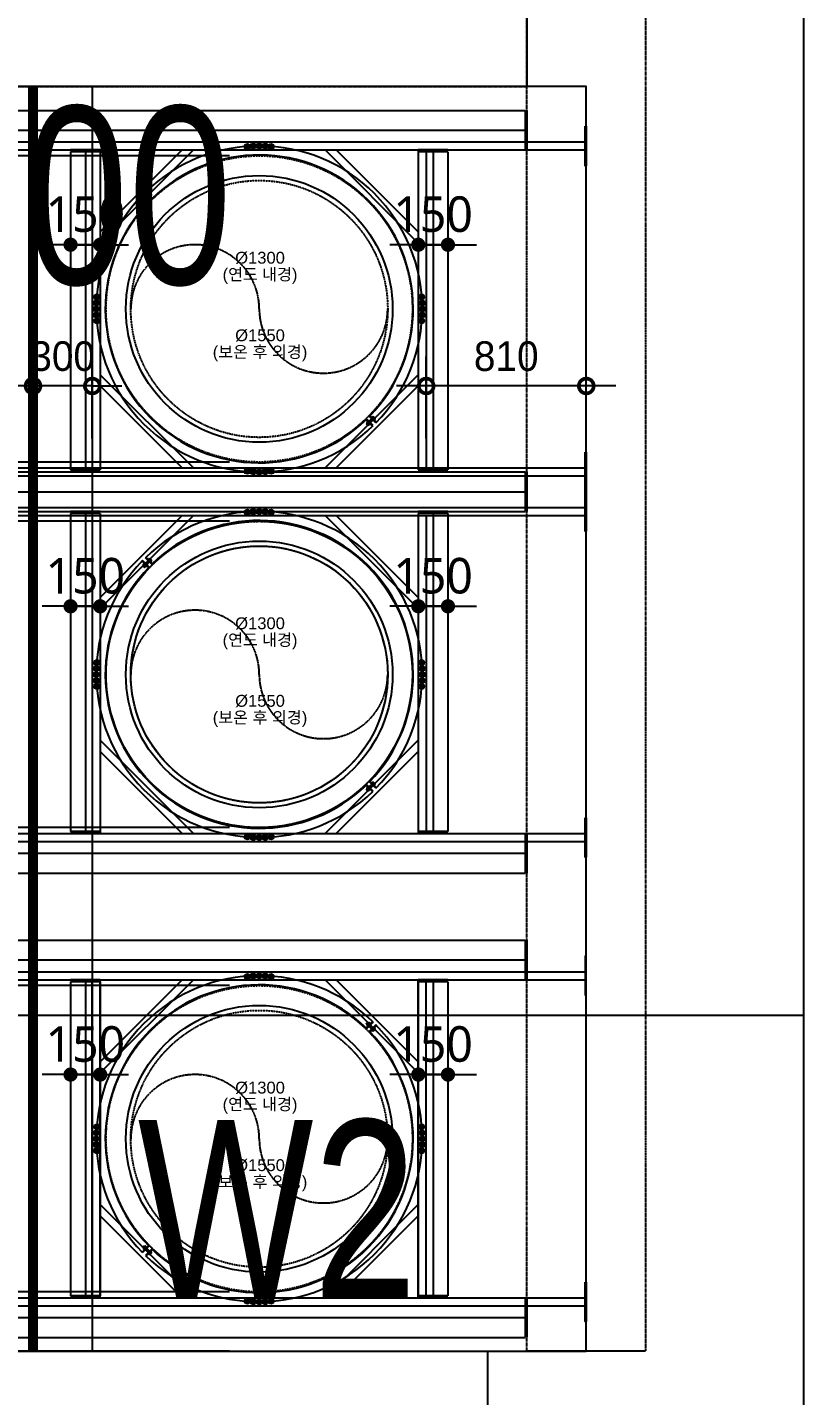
# Model space of a CAD drawing. Header units: millimetres. Extents: x -43750 to 179136, y 88330 to 153500.
# Drawn here: x 174225 to 178154, y 128380 to 135305 of the extents above; entities that cross this region are included whole.
import ezdxf
from ezdxf.enums import TextEntityAlignment as Align

# ---------------------------------------------------------------- set-up
doc = ezdxf.new("R2010")
doc.units = ezdxf.units.MM
for name, pattern in [('H1', [1.5, 1, -0.5]), ('HID', [2.3, 1.5, -0.8]), ('PASUN2', [3, 2, -1]), ('xs-1f_plan$0$HID', [4, 3, -1])]:
    doc.linetypes.add(name, pattern=pattern)
doc.layers.get('Defpoints').update_dxf_attribs({"color": 159})
for name, color, linetype in [('A-ETC-전기', 253, 'H1'), ('WALL-TEXT', 6, 'Continuous'), ('xs-1f_plan$0$8', 8, 'Continuous'), ('xs-1f_plan$0$xref', 7, 'Continuous'), ('보(beam)', 4, 'HID'), ('보(girder)', 7, 'HID')]:
    doc.layers.add(name, color=color, linetype=linetype)
doc.layers.add('A-ETC-전기 NOPLOT', color=163, linetype='Continuous', plot=False)
doc.layers.add('NOPLOT', color=191, linetype='Continuous', plot=False)
doc.styles.add('Arial_10_2', font='arial.ttf', dxfattribs={"height": 120})
doc.styles.add('Gtx', font='')
doc.styles.add('xs-1f_plan$0$Gdim', font='malgun.ttf')
doc.styles.get('Gtx').set_extended_font_data('Dotum')
doc.dimstyles.new('Gdim300', dxfattribs={"dimscale": 300, "dimtxt": 3, "dimasz": 6, "dimexe": 1.5, "dimexo": 2, "dimgap": 1, "dimtad": 1, "dimdec": 0, "dimzin": 0, "dimdsep": 46, "dimlunit": 6, "dimtxsty": 'Gtx', "dimblk": 'DOTSMALL', "dimblk1": 'DOTSMALL', "dimblk2": 'DOTSMALL', "dimcen": 1.5, "dimdle": 1.5, "dimclrd": 1, "dimclre": 1, "dimclrt": 256, "dimazin": 0, "dimtfac": 1, "dimtdec": 0, "dimtix": 1, "dimtmove": 2, "dimatfit": 3, "dimldrblk": 'DOTSMALL', "dimfxl": 1, "dimtolj": 1, "dimtzin": 0, "dimlwd": -1, "dimlwe": -1, "dimarcsym": 0})
doc.dimstyles.new('xs-1f_plan$0$Gdim200', dxfattribs={"dimscale": 200, "dimtxt": 3, "dimasz": 1.2, "dimexe": 2, "dimexo": 3, "dimgap": 1, "dimtad": 1, "dimdsep": 46, "dimlunit": 6, "dimtxsty": 'xs-1f_plan$0$Gdim', "dimblk1": 'xs-1f_plan$0$_CIDOT', "dimblk2": 'xs-1f_plan$0$_CIDOT', "dimsah": 1, "dimcen": 2.5, "dimdle": 2, "dimclrd": 1, "dimclre": 1, "dimclrt": 3, "dimazin": 2, "dimtfac": 1, "dimtix": 1, "dimtmove": 2, "dimatfit": 3, "dimldrblk": 'xs-1f_plan$0$_CIDOT', "dimfxl": 2, "dimtolj": 1, "dimtzin": 0, "dimarcsym": 0})

# ---------------------------------------------------------------- blocks, each defined once
blk = doc.blocks.new('*U159')
at = {"layer": 'Defpoints'}
blk.add_line((13194.549, 700), (13194.549, 100), dxfattribs=at)
at = {"layer": '보(girder)'}
for p, q in [((-1905.451, 700), (13194.549, 700)), ((13194.549, 100), (-1905.451, 100))]:
    blk.add_line(p, q, dxfattribs=at)
blk = doc.blocks.new('*U173')
at = {"layer": 'Defpoints'}
blk.add_line((6894.549, 900), (6894.549, -100), dxfattribs=at)
at = {"layer": '보(girder)'}
blk.add_line((-1905.451, 900), (6894.549, 900), dxfattribs=at)
blk = doc.blocks.new('*U219')
at = {"layer": 'Defpoints'}
blk.add_line((4632.121, 550), (4632.121, 50), dxfattribs=at)
at = {"layer": '보(beam)'}
blk.add_line((-1067.879, 50), (4632.121, 50), dxfattribs=at)
blk = doc.blocks.new('_DotSmall')
at = {"color": 0, "linetype": 'ByBlock', "const_width": 0.5}
blk.add_lwpolyline([(-0.0625, 0, 1), (0.0625, 0, 1)], format="xyb", close=True, dxfattribs=at)
blk = doc.blocks.new('*D26')
at = {"layer": 'A-ETC-전기 NOPLOT', "color": 1, "transparency": 16777216}
for p, q in [((621.3, -6100), (621.3, -5950)), ((2545, -6100), (471.3, -6100)), ((621.3, -6400), (621.3, -6100)), ((2545, -6400), (471.3, -6400)), ((621.3, -6400), (621.3, -6550))]:
    blk.add_line(p, q, dxfattribs=at)
at = {"layer": 'Defpoints', "color": 0, "transparency": 16777216}
for p in [(621.3, -6100), (2695, -6100), (2695, -6400)]:
    blk.add_point(p, dxfattribs=at)
at = {"layer": 'A-ETC-전기 NOPLOT', "color": 1, "transparency": 16777216, "xscale": 150, "yscale": 150, "zscale": 150}
for p, rotation in [((621.3, -6100), 270), ((621.3, -6400), 90)]:
    blk.add_blockref('_DotSmall', p, dxfattribs=dict(at, rotation=rotation))
at = {"layer": 'A-ETC-전기 NOPLOT', "transparency": 16777216, "insert": (471.2, -6250), "char_height": 150, "attachment_point": 5, "rotation": 90, "style": 'Gtx'}
blk.add_mtext('\\A1;300', dxfattribs=at)
blk = doc.blocks.new('*D24')
at = {"layer": 'A-ETC-전기 NOPLOT', "color": 1, "transparency": 16777216}
for p, q in [((621.3, -1900, 0), (621.3, -1750, 0)), ((2545, -1900, 0), (471.3, -1900, 0)), ((621.3, -1900, 0), (621.3, -2200, 0)), ((2545, -2200, 0), (471.3, -2200, 0)), ((621.3, -2200, 0), (621.3, -2350, 0))]:
    blk.add_line(p, q, dxfattribs=at)
at = {"layer": 'Defpoints', "color": 0, "transparency": 16777216}
for p in [(2695, -1900), (621.3, -2200, 0), (2695, -2200)]:
    blk.add_point(p, dxfattribs=at)
at = {"layer": 'A-ETC-전기 NOPLOT', "color": 1, "transparency": 16777216, "xscale": 150, "yscale": 150, "zscale": 150}
for p, rotation in [((621.3, -1900, 0), 270), ((621.3, -2200, 0), 90)]:
    blk.add_blockref('_DotSmall', p, dxfattribs=dict(at, rotation=rotation))
at = {"layer": 'A-ETC-전기 NOPLOT', "transparency": 16777216, "insert": (471.2, -2050, 0), "char_height": 150, "attachment_point": 5, "rotation": 90, "style": 'Gtx'}
blk.add_mtext('\\A1;300', dxfattribs=at)
blk = doc.blocks.new('*D25')
at = {"layer": 'A-ETC-전기 NOPLOT', "color": 1, "transparency": 16777216}
for p, q in [((621.3, -3600), (621.3, -4700)), ((2545, -3750), (471.3, -3750)), ((2545, -4550), (471.3, -4550))]:
    blk.add_line(p, q, dxfattribs=at)
at = {"layer": 'Defpoints', "color": 0, "transparency": 16777216}
for p in [(2695, -3750), (621.3, -4550), (2695, -4550)]:
    blk.add_point(p, dxfattribs=at)
at = {"layer": 'A-ETC-전기 NOPLOT', "color": 1, "transparency": 16777216, "xscale": 150, "yscale": 150, "zscale": 150}
for p, rotation in [((621.3, -3750), 90), ((621.3, -4550), 270)]:
    blk.add_blockref('_DotSmall', p, dxfattribs=dict(at, rotation=rotation))
at = {"layer": 'A-ETC-전기 NOPLOT', "transparency": 16777216, "insert": (471.2, -4150), "char_height": 150, "attachment_point": 5, "rotation": 90, "style": 'Gtx'}
blk.add_mtext('\\A1;800', dxfattribs=at)
blk = doc.blocks.new('*D29')
at = {"layer": 'A-ETC-전기 NOPLOT', "color": 1, "transparency": 16777216}
for p, q in [((621.3, 0, 0), (621.3, 150, 0)), ((2545, 0, 0), (471.3, 0, 0)), ((621.3, -350, 0), (621.3, 0, 0)), ((2545, -350, 0), (471.3, -350, 0)), ((621.3, -350, 0), (621.3, -500, 0))]:
    blk.add_line(p, q, dxfattribs=at)
at = {"layer": 'Defpoints', "color": 0, "transparency": 16777216}
for p in [(621.3, 0, 0), (2695, 0), (2695, -350)]:
    blk.add_point(p, dxfattribs=at)
at = {"layer": 'A-ETC-전기 NOPLOT', "color": 1, "transparency": 16777216, "xscale": 150, "yscale": 150, "zscale": 150}
for p, rotation in [((621.3, 0, 0), 270), ((621.3, -350, 0), 90)]:
    blk.add_blockref('_DotSmall', p, dxfattribs=dict(at, rotation=rotation))
at = {"layer": 'A-ETC-전기 NOPLOT', "transparency": 16777216, "insert": (471.2, -175, 0), "char_height": 150, "attachment_point": 5, "rotation": 90, "style": 'Gtx'}
blk.add_mtext('\\A1;350', dxfattribs=at)
blk = doc.blocks.new('*D28')
at = {"layer": 'A-ETC-전기 NOPLOT', "color": 1, "transparency": 16777216}
for p, q in [((1550, -1780), (1550, -1365)), ((1850, -1780), (1850, -1365)), ((1550, -1515), (1400, -1515)), ((1850, -1515), (1550, -1515)), ((1850, -1515), (2000, -1515))]:
    blk.add_line(p, q, dxfattribs=at)
at = {"layer": 'Defpoints', "color": 0, "transparency": 16777216}
for p in [(1550, -1515), (1550, -1930), (1850, -1930)]:
    blk.add_point(p, dxfattribs=at)
at = {"layer": 'A-ETC-전기 NOPLOT', "color": 1, "transparency": 16777216, "xscale": 150, "yscale": 150, "zscale": 150}
blk.add_blockref('_DotSmall', (1550, -1515), dxfattribs=at)
at = {"layer": 'A-ETC-전기 NOPLOT', "color": 1, "transparency": 16777216, "xscale": 150, "yscale": 150, "zscale": 150, "rotation": 180}
blk.add_blockref('_DotSmall', (1850, -1515), dxfattribs=at)
at = {"layer": 'A-ETC-전기 NOPLOT', "transparency": 16777216, "insert": (1700, -1364.9), "char_height": 150, "attachment_point": 5, "style": 'Gtx'}
blk.add_mtext('\\A1;300', dxfattribs=at)
blk = doc.blocks.new('*D27')
at = {"layer": 'A-ETC-전기 NOPLOT', "color": 1, "transparency": 16777216}
for p, q in [((3540, -1780), (3540, -1365)), ((4350, -1780), (4350, -1365)), ((4500, -1515), (3390, -1515))]:
    blk.add_line(p, q, dxfattribs=at)
at = {"layer": 'Defpoints', "color": 0, "transparency": 16777216}
for p in [(3540, -1515), (3540, -1930), (4350, -1930)]:
    blk.add_point(p, dxfattribs=at)
at = {"layer": 'A-ETC-전기 NOPLOT', "color": 1, "transparency": 16777216, "xscale": 150, "yscale": 150, "zscale": 150, "rotation": 180}
blk.add_blockref('_DotSmall', (3540, -1515), dxfattribs=at)
at = {"layer": 'A-ETC-전기 NOPLOT', "color": 1, "transparency": 16777216, "xscale": 150, "yscale": 150, "zscale": 150}
blk.add_blockref('_DotSmall', (4350, -1515), dxfattribs=at)
at = {"layer": 'A-ETC-전기 NOPLOT', "transparency": 16777216, "insert": (3945, -1364.9), "char_height": 150, "attachment_point": 5, "style": 'Gtx'}
blk.add_mtext('\\A1;810', dxfattribs=at)
blk = doc.blocks.new('*U236')
at = {"layer": 'Defpoints', "ltscale": 4}
blk.add_line((2681.152, 250), (2681.152, 50), dxfattribs=at)
at = {"layer": 'xs-1f_plan$0$8', "color": 4, "ltscale": 4}
for p, q in [((-3008.848, 250), (2671.152, 250)), ((-3008.848, 50), (2671.152, 50))]:
    blk.add_line(p, q, dxfattribs=at)
at = {"layer": 'xs-1f_plan$0$8', "ltscale": 4}
blk.add_line((2671.152, 250), (2671.152, 50), dxfattribs=at)
at = {"layer": 'xs-1f_plan$0$8', "linetype": 'xs-1f_plan$0$HID'}
blk.add_line((-3008.848, 150), (2671.152, 150), dxfattribs=at)
blk = doc.blocks.new('xs-1f_plan$0$_CIDOT')
at = {"color": 0, "linetype": 'ByBlock'}
blk.add_line((2, 0), (-1, 0), dxfattribs=at)
at = {"color": 0, "linetype": 'ByBlock', "const_width": 0.5}
blk.add_lwpolyline([(-0.25, 0, 1), (0.25, 0, 1)], format="xyb", close=True, dxfattribs=at)
blk = doc.blocks.new('*D296')
at = {"layer": 'Defpoints', "color": 155, "lineweight": -2, "transparency": 16777216}
for p, q in [((-2538.8, 297), (-2538.8, 369)), ((-2838.8, 225), (-2418.8, 225)), ((-2538.8, 75), (-2538.8, 225)), ((-2838.8, 75), (-2418.8, 75)), ((-2538.8, 3), (-2538.8, -69))]:
    blk.add_line(p, q, dxfattribs=at)
at = {"layer": 'Defpoints', "color": 0, "transparency": 16777216}
for p in [(-3018.8, 225), (-2538.8, 225), (-3018.8, 75)]:
    blk.add_point(p, dxfattribs=at)
at = {"layer": 'Defpoints', "color": 155, "lineweight": -2, "transparency": 16777216, "xscale": 71.99999999999994, "yscale": 71.99999999999994, "zscale": 71.99999999999994}
for p, rotation in [((-2538.8, 225), 270), ((-2538.8, 75), 90)]:
    blk.add_blockref('xs-1f_plan$0$_CIDOT', p, dxfattribs=dict(at, rotation=rotation))
at = {"layer": 'Defpoints', "color": 155, "transparency": 16777216, "insert": (-2692.3, 150), "char_height": 180, "attachment_point": 5, "rotation": 90, "style": 'xs-1f_plan$0$Gdim'}
blk.add_mtext('\\A1;150', dxfattribs=at)
blk = doc.blocks.new('*D297')
at = {"layer": 'Defpoints', "color": 155, "lineweight": -2, "transparency": 16777216}
for p, q in [((-2513.8, 297), (-2513.8, 369)), ((-2813.8, 225), (-2393.8, 225)), ((-2513.8, 75), (-2513.8, 225)), ((-2813.8, 75), (-2393.8, 75)), ((-2513.8, 3), (-2513.8, -69))]:
    blk.add_line(p, q, dxfattribs=at)
at = {"layer": 'Defpoints', "color": 0, "transparency": 16777216}
for p in [(-2993.8, 225), (-2513.8, 225), (-2993.8, 75)]:
    blk.add_point(p, dxfattribs=at)
at = {"layer": 'Defpoints', "color": 155, "lineweight": -2, "transparency": 16777216, "xscale": 71.99999999999994, "yscale": 71.99999999999994, "zscale": 71.99999999999994}
for p, rotation in [((-2513.8, 225), 270), ((-2513.8, 75), 90)]:
    blk.add_blockref('xs-1f_plan$0$_CIDOT', p, dxfattribs=dict(at, rotation=rotation))
at = {"layer": 'Defpoints', "color": 155, "transparency": 16777216, "insert": (-2667.3, 150), "char_height": 180, "attachment_point": 5, "rotation": 90, "style": 'xs-1f_plan$0$Gdim'}
blk.add_mtext('\\A1;150', dxfattribs=at)
blk = doc.blocks.new('*D298')
at = {"layer": 'Defpoints', "color": 155, "lineweight": -2, "transparency": 16777216}
for p, q in [((-2538.8, 297), (-2538.8, 369)), ((-2838.8, 225), (-2418.8, 225)), ((-2538.8, 75), (-2538.8, 225)), ((-2838.8, 75), (-2418.8, 75)), ((-2538.8, 3), (-2538.8, -69))]:
    blk.add_line(p, q, dxfattribs=at)
at = {"layer": 'Defpoints', "color": 0, "transparency": 16777216}
for p in [(-3018.8, 225), (-2538.8, 225), (-3018.8, 75)]:
    blk.add_point(p, dxfattribs=at)
at = {"layer": 'Defpoints', "color": 155, "lineweight": -2, "transparency": 16777216, "xscale": 71.99999999999994, "yscale": 71.99999999999994, "zscale": 71.99999999999994}
for p, rotation in [((-2538.8, 225), 270), ((-2538.8, 75), 90)]:
    blk.add_blockref('xs-1f_plan$0$_CIDOT', p, dxfattribs=dict(at, rotation=rotation))
at = {"layer": 'Defpoints', "color": 155, "transparency": 16777216, "insert": (-2692.3, 150), "char_height": 180, "attachment_point": 5, "rotation": 90, "style": 'xs-1f_plan$0$Gdim'}
blk.add_mtext('\\A1;150', dxfattribs=at)
blk = doc.blocks.new('발전기연도(R)')
at = {"layer": 'A-ETC-전기 NOPLOT', "lineweight": 5}
h = blk.add_hatch(color=256, dxfattribs=at)
edge = h.paths.add_edge_path()
edge.add_arc((2634.9, -303.4), 15, 270, 630)
h = blk.add_hatch(color=256, dxfattribs=at)
edge = h.paths.add_edge_path()
edge.add_arc((2664.7, -300.9), 15, 270, 630)
h = blk.add_hatch(color=256, dxfattribs=at)
edge = h.paths.add_edge_path()
edge.add_arc((2695, -300), 15, 270, 630)
h = blk.add_hatch(color=256, dxfattribs=at)
edge = h.paths.add_edge_path()
edge.add_arc((2725.3, -300.9), 15, -90, 270, ccw=False)
h = blk.add_hatch(color=256, dxfattribs=at)
edge = h.paths.add_edge_path()
edge.add_arc((2755.1, -303.4), 15, -90, 270, ccw=False)
h = blk.add_hatch(color=256, dxfattribs=at)
edge = h.paths.add_edge_path()
edge.add_arc((1870.9, -1094.7), 15, 0, 360, ccw=False)
h = blk.add_hatch(color=256, dxfattribs=at)
edge = h.paths.add_edge_path()
edge.add_arc((1873.4, -1064.9), 15, 0, 360, ccw=False)
h = blk.add_hatch(color=256, dxfattribs=at)
edge = h.paths.add_edge_path()
edge.add_arc((3516.6, -1064.9), 15, 180, 540)
h = blk.add_hatch(color=256, dxfattribs=at)
edge = h.paths.add_edge_path()
edge.add_arc((3519.1, -1094.7), 15, 180, 540)
h = blk.add_hatch(color=256, dxfattribs=at)
edge = h.paths.add_edge_path()
edge.add_arc((1870, -1125), 15, 0, 360, ccw=False)
h = blk.add_hatch(color=256, dxfattribs=at)
edge = h.paths.add_edge_path()
edge.add_arc((1870.9, -1155.3), 15, 0, 360)
h = blk.add_hatch(color=256, dxfattribs=at)
edge = h.paths.add_edge_path()
edge.add_arc((1873.4, -1185.1), 15, 0, 360)
h = blk.add_hatch(color=256, dxfattribs=at)
edge = h.paths.add_edge_path()
edge.add_arc((3516.6, -1185.1), 15, -180, 180, ccw=False)
h = blk.add_hatch(color=256, dxfattribs=at)
edge = h.paths.add_edge_path()
edge.add_arc((3519.1, -1155.3), 15, -180, 180, ccw=False)
h = blk.add_hatch(color=256, dxfattribs=at)
edge = h.paths.add_edge_path()
edge.add_arc((3520, -1125), 15, 180, 540)
h = blk.add_hatch(color=256, dxfattribs=at)
edge = h.paths.add_edge_path()
edge.add_arc((2634.9, -1946.6), 15, -270, 90, ccw=False)
h = blk.add_hatch(color=256, dxfattribs=at)
edge = h.paths.add_edge_path()
edge.add_arc((2664.7, -1949.1), 15, -270, 90, ccw=False)
h = blk.add_hatch(color=256, dxfattribs=at)
edge = h.paths.add_edge_path()
edge.add_arc((2695, -1950), 15, -270, 90, ccw=False)
h = blk.add_hatch(color=256, dxfattribs=at)
edge = h.paths.add_edge_path()
edge.add_arc((2725.3, -1949.1), 15, 90, 450)
h = blk.add_hatch(color=256, dxfattribs=at)
edge = h.paths.add_edge_path()
edge.add_arc((2755.1, -1946.6), 15, 90, 450)
h = blk.add_hatch(color=256, dxfattribs=at)
edge = h.paths.add_edge_path()
edge.add_arc((2634.9, -2153.4), 15, 270, 630)
h = blk.add_hatch(color=256, dxfattribs=at)
edge = h.paths.add_edge_path()
edge.add_arc((2664.7, -2150.9), 15, 270, 630)
h = blk.add_hatch(color=256, dxfattribs=at)
edge = h.paths.add_edge_path()
edge.add_arc((2695, -2150), 15, 270, 630)
h = blk.add_hatch(color=256, dxfattribs=at)
edge = h.paths.add_edge_path()
edge.add_arc((2725.3, -2150.9), 15, -90, 270, ccw=False)
h = blk.add_hatch(color=256, dxfattribs=at)
edge = h.paths.add_edge_path()
edge.add_arc((2755.1, -2153.4), 15, -90, 270, ccw=False)
h = blk.add_hatch(color=256, dxfattribs=at)
edge = h.paths.add_edge_path()
edge.add_arc((1873.4, -2914.9), 15, 0, 360, ccw=False)
h = blk.add_hatch(color=256, dxfattribs=at)
edge = h.paths.add_edge_path()
edge.add_arc((3516.6, -2914.9), 15, 180, 540)
h = blk.add_hatch(color=256, dxfattribs=at)
edge = h.paths.add_edge_path()
edge.add_arc((1870, -2975), 15, 0, 360, ccw=False)
h = blk.add_hatch(color=256, dxfattribs=at)
edge = h.paths.add_edge_path()
edge.add_arc((1870.9, -2944.7), 15, 0, 360, ccw=False)
h = blk.add_hatch(color=256, dxfattribs=at)
edge = h.paths.add_edge_path()
edge.add_arc((3519.1, -2944.7), 15, 180, 540)
h = blk.add_hatch(color=256, dxfattribs=at)
edge = h.paths.add_edge_path()
edge.add_arc((3520, -2975), 15, 180, 540)
h = blk.add_hatch(color=256, dxfattribs=at)
edge = h.paths.add_edge_path()
edge.add_arc((1870.9, -3005.3), 15, 0, 360)
h = blk.add_hatch(color=256, dxfattribs=at)
edge = h.paths.add_edge_path()
edge.add_arc((1873.4, -3035.1), 15, 0, 360)
h = blk.add_hatch(color=256, dxfattribs=at)
edge = h.paths.add_edge_path()
edge.add_arc((3516.6, -3035.1), 15, -180, 180, ccw=False)
h = blk.add_hatch(color=256, dxfattribs=at)
edge = h.paths.add_edge_path()
edge.add_arc((3519.1, -3005.3), 15, -180, 180, ccw=False)
h = blk.add_hatch(color=256, dxfattribs=at)
edge = h.paths.add_edge_path()
edge.add_arc((2634.9, -3796.6), 15, -270, 90, ccw=False)
h = blk.add_hatch(color=256, dxfattribs=at)
edge = h.paths.add_edge_path()
edge.add_arc((2664.7, -3799.1), 15, -270, 90, ccw=False)
h = blk.add_hatch(color=256, dxfattribs=at)
edge = h.paths.add_edge_path()
edge.add_arc((2695, -3800), 15, -270, 90, ccw=False)
h = blk.add_hatch(color=256, dxfattribs=at)
edge = h.paths.add_edge_path()
edge.add_arc((2725.3, -3799.1), 15, 90, 450)
h = blk.add_hatch(color=256, dxfattribs=at)
edge = h.paths.add_edge_path()
edge.add_arc((2755.1, -3796.6), 15, 90, 450)
h = blk.add_hatch(color=256, dxfattribs=at)
edge = h.paths.add_edge_path()
edge.add_arc((2634.9, -4503.4), 15, 270, 630)
h = blk.add_hatch(color=256, dxfattribs=at)
edge = h.paths.add_edge_path()
edge.add_arc((2664.7, -4500.9), 15, 270, 630)
h = blk.add_hatch(color=256, dxfattribs=at)
edge = h.paths.add_edge_path()
edge.add_arc((2695, -4500), 15, 270, 630)
h = blk.add_hatch(color=256, dxfattribs=at)
edge = h.paths.add_edge_path()
edge.add_arc((2725.3, -4500.9), 15, -90, 270, ccw=False)
h = blk.add_hatch(color=256, dxfattribs=at)
edge = h.paths.add_edge_path()
edge.add_arc((2755.1, -4503.4), 15, -90, 270, ccw=False)
h = blk.add_hatch(color=256, dxfattribs=at)
edge = h.paths.add_edge_path()
edge.add_arc((1873.4, -5264.9), 15, 0, 360, ccw=False)
h = blk.add_hatch(color=256, dxfattribs=at)
edge = h.paths.add_edge_path()
edge.add_arc((3516.6, -5264.9), 15, 180, 540)
h = blk.add_hatch(color=256, dxfattribs=at)
edge = h.paths.add_edge_path()
edge.add_arc((1870, -5325), 15, 0, 360)
h = blk.add_hatch(color=256, dxfattribs=at)
edge = h.paths.add_edge_path()
edge.add_arc((1870.9, -5294.7), 15, 0, 360, ccw=False)
h = blk.add_hatch(color=256, dxfattribs=at)
edge = h.paths.add_edge_path()
edge.add_arc((3519.1, -5294.7), 15, 180, 540)
h = blk.add_hatch(color=256, dxfattribs=at)
edge = h.paths.add_edge_path()
edge.add_arc((3520, -5325), 15, -180, 180, ccw=False)
h = blk.add_hatch(color=256, dxfattribs=at)
edge = h.paths.add_edge_path()
edge.add_arc((1870.9, -5355.3), 15, 0, 360)
h = blk.add_hatch(color=256, dxfattribs=at)
edge = h.paths.add_edge_path()
edge.add_arc((1873.4, -5385.1), 15, 0, 360)
h = blk.add_hatch(color=256, dxfattribs=at)
edge = h.paths.add_edge_path()
edge.add_arc((3516.6, -5385.1), 15, -180, 180, ccw=False)
h = blk.add_hatch(color=256, dxfattribs=at)
edge = h.paths.add_edge_path()
edge.add_arc((3519.1, -5355.3), 15, -180, 180, ccw=False)
h = blk.add_hatch(color=256, dxfattribs=at)
edge = h.paths.add_edge_path()
edge.add_arc((2634.9, -6146.6), 15, -270, 90, ccw=False)
h = blk.add_hatch(color=256, dxfattribs=at)
edge = h.paths.add_edge_path()
edge.add_arc((2664.7, -6149.1), 15, -270, 90, ccw=False)
h = blk.add_hatch(color=256, dxfattribs=at)
edge = h.paths.add_edge_path()
edge.add_arc((2695, -6150), 15, -270, 90, ccw=False)
h = blk.add_hatch(color=256, dxfattribs=at)
edge = h.paths.add_edge_path()
edge.add_arc((2725.3, -6149.1), 15, 90, 450)
h = blk.add_hatch(color=256, dxfattribs=at)
edge = h.paths.add_edge_path()
edge.add_arc((2755.1, -6146.6), 15, 90, 450)
at = {"layer": 'A-ETC-전기'}
for centre, radius in [((2695, -1125), 775), ((2695, -1125), 650), ((2695, -2975), 775), ((2695, -2975), 650), ((2695, -5325), 775), ((2695, -5325), 650)]:
    blk.add_circle(centre, radius, dxfattribs=at)
at = {"layer": 'A-ETC-전기 NOPLOT'}
for p, q in [((1850, 0), (1850, -6400)), ((-1650, -280), (4350, -280)), ((-1650, -320), (4350, -320)), ((1850, -320), (1850, -1930)), ((1890, -320), (1890, -1930)), ((1890, -791.6), (2361.6, -320)), ((1890, -735), (2305, -320)), ((3500, -791.6), (3028.4, -320)), ((3500, -735), (3085, -320)), ((3500, -320), (3500, -1930)), ((3540, -320), (3540, -1930)), ((2140, -584.1), (2104.6, -548.7)), ((2140, -584.1), (2104.6, -548.7)), ((2145.1, -543.5), (2109.7, -578.9)), ((2154.1, -570), (2118.7, -534.6)), ((2154.1, -570), (2118.7, -534.6)), ((2132.9, -548.7), (2118.7, -562.9)), ((2138.2, -538.2), (2134.2, -542.2)), ((2134.2, -542.2), (2146.4, -554.5)), ((2136.7, -544.8), (2135.7, -545.9)), ((2137.2, -545.3), (2141.2, -541.3)), ((2140.3, -539.2), (2149.5, -548.3)), ((2142.8, -553), (2143.8, -551.9)), ((2143.3, -551.4), (2147.4, -547.4)), ((2146.4, -554.5), (2150.4, -550.5)), ((2109.2, -572.4), (2106.5, -575.1)), ((2109.9, -573.1), (2106.5, -576.5)), ((2106.5, -575.1), (2106.5, -576.5)), ((2106.5, -575.1), (2113.6, -582.1)), ((2106.5, -576.5), (2112.2, -582.1)), ((2107.3, -569.1), (2112.2, -564.2)), ((2108.1, -571.3), (2117.3, -580.5)), ((2110.3, -572.2), (2115.3, -567.2)), ((2112.2, -564.2), (2124.5, -576.4)), ((2115.5, -578.8), (2112.2, -582.1)), ((2112.2, -582.1), (2113.6, -582.1)), ((2113.6, -582.1), (2116.2, -579.5)), ((2115.9, -565.7), (2114.8, -566.7)), ((2116.5, -578.3), (2121.4, -573.3)), ((2124.5, -576.4), (2119.5, -581.3)), ((2121.9, -573.8), (2123, -572.8)), ((2125.8, -569.9), (2139.9, -555.8)), ((1890, -1458.4), (2361.6, -1930)), ((1890, -1515), (2305, -1930)), ((3500, -1458.4), (3028.4, -1930)), ((3500, -1515), (3085, -1930)), ((3271.3, -1715.4), (3235.9, -1680)), ((3240.5, -1703.7), (3237.8, -1706.4)), ((3241.2, -1704.4), (3237.8, -1707.8)), ((3237.8, -1706.4), (3237.8, -1707.8)), ((3237.8, -1706.4), (3244.9, -1713.4)), ((3237.8, -1707.8), (3243.5, -1713.4)), ((3238.6, -1700.4), (3243.6, -1695.5)), ((3239.4, -1702.7), (3248.6, -1711.8)), ((3276.4, -1674.9), (3241, -1710.3)), ((3241.7, -1703.5), (3246.6, -1698.5)), ((3246.9, -1710.1), (3243.5, -1713.4)), ((3243.5, -1713.4), (3244.9, -1713.4)), ((3243.6, -1695.5), (3255.8, -1707.7)), ((3244.9, -1713.4), (3247.6, -1710.8)), ((3247.2, -1697), (3246.1, -1698.1)), ((3247.8, -1709.6), (3252.7, -1704.7)), ((3285.4, -1701.3), (3250, -1665.9)), ((3264.2, -1680), (3250, -1694.2)), ((3255.8, -1707.7), (3250.8, -1712.7)), ((3253.2, -1705.1), (3254.3, -1704.1)), ((3257.1, -1701.2), (3271.2, -1687.1)), ((3269.5, -1669.5), (3265.5, -1673.6)), ((3265.5, -1673.6), (3277.7, -1685.8)), ((3268.1, -1676.1), (3267, -1677.2)), ((3268.5, -1676.6), (3272.6, -1672.6)), ((3271.6, -1670.5), (3280.8, -1679.7)), ((3274.1, -1684.3), (3275.1, -1683.2)), ((3274.7, -1682.7), (3278.7, -1678.7)), ((3277.7, -1685.8), (3281.7, -1681.8)), ((-1650, -1930), (4350, -1930)), ((-1650, -1970), (4350, -1970)), ((-1650, -2130), (4350, -2130)), ((-1650, -2170), (4350, -2170)), ((1850, -2170), (1850, -3780)), ((1890, -2170), (1890, -3780)), ((1890, -2641.6), (2361.6, -2170)), ((1890, -2585), (2305, -2170)), ((3500, -2641.6), (3028.4, -2170)), ((3500, -2585), (3085, -2170)), ((3500, -2170), (3500, -3780)), ((3540, -2170), (3540, -3780)), ((2140, -2434.1), (2104.6, -2398.7)), ((2140, -2434.1), (2104.6, -2398.7)), ((2109.2, -2422.4), (2106.5, -2425.1)), ((2109.9, -2423.1), (2106.5, -2426.5)), ((2107.3, -2419.1), (2112.2, -2414.2)), ((2108.1, -2421.3), (2117.3, -2430.5)), ((2145.1, -2393.5), (2109.7, -2428.9)), ((2110.3, -2422.2), (2115.3, -2417.2)), ((2112.2, -2414.2), (2124.5, -2426.4)), ((2115.9, -2415.7), (2114.8, -2416.7)), ((2116.5, -2428.3), (2121.4, -2423.3)), ((2154.1, -2420), (2118.7, -2384.6)), ((2154.1, -2420), (2118.7, -2384.6)), ((2132.9, -2398.7), (2118.7, -2412.9)), ((2121.9, -2423.8), (2123, -2422.8)), ((2125.8, -2419.9), (2139.9, -2405.8)), ((2138.2, -2388.2), (2134.2, -2392.2)), ((2134.2, -2392.2), (2146.4, -2404.5)), ((2136.7, -2394.8), (2135.7, -2395.9)), ((2137.2, -2395.3), (2141.2, -2391.3)), ((2140.3, -2389.2), (2149.5, -2398.3)), ((2142.8, -2403), (2143.8, -2401.9)), ((2143.3, -2401.4), (2147.4, -2397.4)), ((2146.4, -2404.5), (2150.4, -2400.5)), ((2106.5, -2425.1), (2106.5, -2426.5)), ((2106.5, -2425.1), (2113.6, -2432.1)), ((2106.5, -2426.5), (2112.2, -2432.1)), ((2115.5, -2428.8), (2112.2, -2432.1)), ((2112.2, -2432.1), (2113.6, -2432.1)), ((2113.6, -2432.1), (2116.2, -2429.5)), ((2124.5, -2426.4), (2119.5, -2431.3)), ((1890, -3308.4), (2361.6, -3780)), ((3500, -3308.4), (3028.4, -3780)), ((1890, -3365), (2305, -3780)), ((3500, -3365), (3085, -3780)), ((3271.3, -3565.4), (3235.9, -3530)), ((3276.4, -3524.9), (3241, -3560.3)), ((3285.4, -3551.3), (3250, -3515.9)), ((3264.2, -3530), (3250, -3544.2)), ((3269.5, -3519.5), (3265.5, -3523.6)), ((3265.5, -3523.6), (3277.7, -3535.8)), ((3268.1, -3526.1), (3267, -3527.2)), ((3268.5, -3526.6), (3272.6, -3522.6)), ((3271.6, -3520.5), (3280.8, -3529.7)), ((3274.7, -3532.7), (3278.7, -3528.7)), ((3240.5, -3553.7), (3237.8, -3556.4)), ((3241.2, -3554.4), (3237.8, -3557.8)), ((3237.8, -3556.4), (3237.8, -3557.8)), ((3237.8, -3556.4), (3244.9, -3563.4)), ((3237.8, -3557.8), (3243.5, -3563.4)), ((3238.6, -3550.4), (3243.6, -3545.5)), ((3239.4, -3552.7), (3248.6, -3561.8)), ((3241.7, -3553.5), (3246.6, -3548.5)), ((3246.9, -3560.1), (3243.5, -3563.4)), ((3243.5, -3563.4), (3244.9, -3563.4)), ((3243.6, -3545.5), (3255.8, -3557.7)), ((3244.9, -3563.4), (3247.6, -3560.8)), ((3247.2, -3547), (3246.1, -3548.1)), ((3247.8, -3559.6), (3252.7, -3554.7)), ((3255.8, -3557.7), (3250.8, -3562.7)), ((3253.2, -3555.1), (3254.3, -3554.1)), ((3257.1, -3551.2), (3271.2, -3537.1)), ((3274.1, -3534.3), (3275.1, -3533.2)), ((3277.7, -3535.8), (3281.7, -3531.8)), ((-1650, -3780), (4350, -3780)), ((-1650, -3820), (4350, -3820)), ((-1650, -4480), (4350, -4480)), ((-1650, -4520), (4350, -4520)), ((1850, -6130), (1850, -4520)), ((1890, -6130), (1890, -4520)), ((1890, -4991.6), (2361.6, -4520)), ((1890, -4935), (2305, -4520)), ((3500, -4991.6), (3028.4, -4520)), ((3500, -4935), (3085, -4520)), ((3500, -6130), (3500, -4520)), ((3540, -6130), (3540, -4520)), ((3271.3, -4734.6), (3235.9, -4770)), ((3237.8, -4742.2), (3243.5, -4736.6)), ((3237.8, -4743.6), (3244.9, -4736.6)), ((3237.8, -4743.6), (3237.8, -4742.2)), ((3241.2, -4745.6), (3237.8, -4742.2)), ((3240.5, -4746.3), (3237.8, -4743.6)), ((3238.6, -4749.6), (3243.6, -4754.5)), ((3239.4, -4747.3), (3248.6, -4738.2)), ((3276.4, -4775.1), (3241, -4739.7)), ((3241.7, -4746.5), (3246.6, -4751.5)), ((3243.5, -4736.6), (3244.9, -4736.6)), ((3246.9, -4739.9), (3243.5, -4736.6)), ((3243.6, -4754.5), (3255.8, -4742.3)), ((3244.9, -4736.6), (3247.6, -4739.2)), ((3247.2, -4753), (3246.1, -4751.9)), ((3247.8, -4740.4), (3252.7, -4745.3)), ((3285.4, -4748.7), (3250, -4784.1)), ((3264.2, -4770), (3250, -4755.8)), ((3255.8, -4742.3), (3250.8, -4737.3)), ((3253.2, -4744.9), (3254.3, -4745.9)), ((3257.1, -4748.8), (3271.2, -4762.9)), ((3265.5, -4776.4), (3277.7, -4764.2)), ((3269.5, -4780.5), (3265.5, -4776.4)), ((3268.1, -4773.9), (3267, -4772.8)), ((3268.5, -4773.4), (3272.6, -4777.4)), ((3271.6, -4779.5), (3280.8, -4770.3)), ((3274.1, -4765.7), (3275.1, -4766.8)), ((3274.7, -4767.3), (3278.7, -4771.3)), ((3277.7, -4764.2), (3281.7, -4768.2)), ((1890, -5658.4), (2361.6, -6130)), ((3500, -5658.4), (3028.4, -6130)), ((1890, -5715), (2305, -6130)), ((3500, -5715), (3085, -6130)), ((2140, -5865.9), (2104.6, -5901.3)), ((2140, -5865.9), (2104.6, -5901.3)), ((2106.5, -5873.5), (2112.2, -5867.9)), ((2106.5, -5874.9), (2113.6, -5867.9)), ((2106.5, -5874.9), (2106.5, -5873.5)), ((2109.9, -5876.9), (2106.5, -5873.5)), ((2109.2, -5877.6), (2106.5, -5874.9)), ((2107.3, -5880.9), (2112.2, -5885.8)), ((2108.1, -5878.7), (2117.3, -5869.5)), ((2145.1, -5906.5), (2109.7, -5871.1)), ((2110.3, -5877.8), (2115.3, -5882.8)), ((2112.2, -5867.9), (2113.6, -5867.9)), ((2115.5, -5871.2), (2112.2, -5867.9)), ((2112.2, -5885.8), (2124.5, -5873.6)), ((2113.6, -5867.9), (2116.2, -5870.5)), ((2115.9, -5884.3), (2114.8, -5883.3)), ((2116.5, -5871.7), (2121.4, -5876.7)), ((2154.1, -5880), (2118.7, -5915.4)), ((2154.1, -5880), (2118.7, -5915.4)), ((2124.5, -5873.6), (2119.5, -5868.7)), ((2121.9, -5876.2), (2123, -5877.2)), ((2125.8, -5880.1), (2139.9, -5894.2)), ((2132.9, -5901.3), (2118.7, -5887.1)), ((2134.2, -5907.8), (2146.4, -5895.5)), ((2138.2, -5911.8), (2134.2, -5907.8)), ((2136.7, -5905.2), (2135.7, -5904.1)), ((2137.2, -5904.7), (2141.2, -5908.7)), ((2140.3, -5910.8), (2149.5, -5901.7)), ((2142.8, -5897), (2143.8, -5898.1)), ((2143.3, -5898.6), (2147.4, -5902.6)), ((2146.4, -5895.5), (2150.4, -5899.5)), ((-1650, -6130), (4350, -6130)), ((-1650, -6170), (4350, -6170))]:
    blk.add_line(p, q, dxfattribs=at)
at = {"layer": 'A-ETC-전기 NOPLOT', "linetype": 'ByBlock'}
for p, q in [((2137.1, -586.9), (2101.7, -551.5)), ((2139.9, -584.1), (2104.5, -548.6)), ((2154.1, -569.9), (2118.7, -534.6)), ((2156.9, -567.1), (2121.5, -531.7)), ((3268.4, -1718.2), (3233.1, -1682.9)), ((3271.2, -1715.4), (3235.8, -1680)), ((3285.4, -1701.2), (3250, -1665.9)), ((3288.2, -1698.4), (3252.9, -1663.1)), ((2137.1, -2436.9), (2101.7, -2401.5)), ((2139.9, -2434.1), (2104.5, -2398.6)), ((2154.1, -2419.9), (2118.7, -2384.6)), ((2156.9, -2417.1), (2121.5, -2381.7)), ((3271.2, -3565.4), (3235.8, -3530)), ((3285.4, -3551.2), (3250, -3515.9)), ((3288.2, -3548.4), (3252.9, -3513.1)), ((3268.4, -3568.2), (3233.1, -3532.9)), ((3268.4, -4731.8), (3233.1, -4767.1)), ((3271.2, -4734.6), (3235.8, -4770)), ((3285.4, -4748.8), (3250, -4784.1)), ((3288.2, -4751.6), (3252.9, -4786.9)), ((2137.1, -5863.1), (2101.7, -5898.5)), ((2139.9, -5865.9), (2104.5, -5901.4)), ((2154.1, -5880.1), (2118.7, -5915.4)), ((2156.9, -5882.9), (2121.5, -5918.3))]:
    blk.add_line(p, q, dxfattribs=at)
at = {"layer": 'A-ETC-전기 NOPLOT'}
blk.add_lwpolyline([(-1650, 0), (-1650, -6400), (4350, -6400), (4350, 0)], close=True, dxfattribs=at)
at = {"layer": 'A-ETC-전기 NOPLOT', "const_width": 50, "flags": 128}
blk.add_lwpolyline([(1550, 0), (1550, -6400)], dxfattribs=at)
at = {"layer": 'A-ETC-전기 NOPLOT', "elevation": 0}
for points in [[(4344, -200), (4350, -200), (4350, -400), (4344, -400)], [(4344, -1850), (4350, -1850), (4350, -2050), (4344, -2050)], [(4344, -2050), (4350, -2050), (4350, -2250), (4344, -2250)], [(4344, -3700), (4350, -3700), (4350, -3900), (4344, -3900)], [(4344, -4600), (4350, -4600), (4350, -4400), (4344, -4400)], [(4344, -6050), (4350, -6050), (4350, -6250), (4344, -6250)]]:
    blk.add_lwpolyline(points, close=True, dxfattribs=at)
at = {"layer": 'A-ETC-전기 NOPLOT', "lineweight": 5}
for centre in [(2634.9, -303.4), (2664.7, -300.9), (2695, -300), (2725.3, -300.9), (2755.1, -303.4), (1870.9, -1094.7), (1873.4, -1064.9), (3516.6, -1064.9), (3519.1, -1094.7), (1870, -1125), (1870.9, -1155.3), (1873.4, -1185.1), (3516.6, -1185.1), (3519.1, -1155.3), (3520, -1125), (2634.9, -1946.6), (2664.7, -1949.1), (2695, -1950), (2725.3, -1949.1), (2755.1, -1946.6), (2634.9, -2153.4), (2664.7, -2150.9), (2695, -2150), (2725.3, -2150.9), (2755.1, -2153.4), (1873.4, -2914.9), (3516.6, -2914.9), (1870, -2975), (1870.9, -2944.7), (3519.1, -2944.7), (3520, -2975), (1870.9, -3005.3), (1873.4, -3035.1), (3516.6, -3035.1), (3519.1, -3005.3), (2634.9, -3796.6), (2664.7, -3799.1), (2695, -3800), (2725.3, -3799.1), (2755.1, -3796.6), (2634.9, -4503.4), (2664.7, -4500.9), (2695, -4500), (2725.3, -4500.9), (2755.1, -4503.4), (1873.4, -5264.9), (3516.6, -5264.9), (1870, -5325), (1870.9, -5294.7), (3519.1, -5294.7), (3520, -5325), (1870.9, -5355.3), (1873.4, -5385.1), (3516.6, -5385.1), (3519.1, -5355.3), (2634.9, -6146.6), (2664.7, -6149.1), (2695, -6150), (2725.3, -6149.1), (2755.1, -6146.6)]:
    blk.add_circle(centre, 15, dxfattribs=at)
at = {"layer": 'A-ETC-전기 NOPLOT'}
for centre, radius in [((2695, -1125), 675), ((2695, -2975), 775), ((2695, -2975), 675), ((2695, -2975), 675), ((2695, -2975), 650), ((2695, -5325), 675)]:
    blk.add_circle(centre, radius, dxfattribs=at)
for centre, radius, start, end in [((2695, -1125), 825, 315.69451, 134.30549), ((2695, -1125), 779, 315.73552, 134.26448), ((2695, -1125), 825, 135.69451, 314.30549), ((2138, -541.5), 3.28, 3.81534, 86.18466), ((2136.4, -552.2), 11.9, 23.7207, 66.2793), ((2147.1, -550.7), 3.28, 3.81534, 86.18466), ((2695, -1125), 779, 135.73552, 314.26448), ((2110.1, -569.3), 2.84, 175.36574, 274.63426), ((2119.7, -569), 9.85, 198.9624, 251.0376), ((2119.3, -578.5), 2.84, 175.36574, 274.63426), ((3241.4, -1700.7), 2.84, 175.36574, 274.63426), ((3251, -1700.3), 9.85, 198.9624, 251.0376), ((3250.6, -1709.8), 2.84, 175.36574, 274.63426), ((3269.3, -1672.8), 3.28, 3.81534, 86.18466), ((3267.8, -1683.5), 11.9, 23.7207, 66.2793), ((3278.5, -1682), 3.28, 3.81534, 86.18466), ((2695, -2975), 825, 315.69451, 134.30549), ((2695, -2975), 779, 315.73552, 134.26448), ((2695, -2975), 825, 135.69451, 314.30549), ((2110.1, -2419.3), 2.84, 175.36574, 274.63426), ((2119.7, -2419), 9.85, 198.9624, 251.0376), ((2138, -2391.5), 3.28, 3.81534, 86.18466), ((2136.4, -2402.2), 11.9, 23.7207, 66.2793), ((2147.1, -2400.7), 3.28, 3.81534, 86.18466), ((2695, -2975), 779, 135.73552, 314.26448), ((2119.3, -2428.5), 2.84, 175.36574, 274.63426), ((3269.3, -3522.8), 3.28, 3.81534, 86.18466), ((3267.8, -3533.5), 11.9, 23.7207, 66.2793), ((3278.5, -3532), 3.28, 3.81534, 86.18466), ((3241.4, -3550.7), 2.84, 175.36574, 274.63426), ((3251, -3550.3), 9.85, 198.9624, 251.0376), ((3250.6, -3559.8), 2.84, 175.36574, 274.63426), ((2695, -5325), 825, 45.69451, 224.30549), ((2695, -5325), 779, 45.73552, 224.26448), ((2695, -5325), 825, 225.69451, 44.30549), ((3241.4, -4749.3), 2.84, 85.36574, 184.63426), ((3251, -4749.7), 9.85, 108.9624, 161.0376), ((3250.6, -4740.2), 2.84, 85.36574, 184.63426), ((3269.3, -4777.2), 3.28, 273.81534, 356.18466), ((3267.8, -4766.5), 11.9, 293.7207, 336.2793), ((3278.5, -4768), 3.28, 273.81534, 356.18466), ((2695, -5325), 779, 225.73552, 44.26448), ((2110.1, -5880.7), 2.84, 85.36574, 184.63426), ((2119.7, -5881), 9.85, 108.9624, 161.0376), ((2119.3, -5871.5), 2.84, 85.36574, 184.63426), ((2138, -5908.5), 3.28, 273.81534, 356.18466), ((2136.4, -5897.8), 11.9, 293.7207, 336.2793), ((2147.1, -5899.3), 3.28, 273.81534, 356.18466)]:
    blk.add_arc(centre, radius, start, end, dxfattribs=at)
at = {"layer": 'A-ETC-전기 NOPLOT', "linetype": 'PASUN2'}
for centre, start, end in [((2370, -1125), 0, 180), ((3020, -1125), 180, 0), ((2370, -2975), 0, 180), ((3020, -2975), 180, 0), ((2370, -5325), 0, 180), ((3020, -5325), 180, 0)]:
    blk.add_arc(centre, 325, start, end, dxfattribs=at)
at = {"layer": 'A-ETC-전기 NOPLOT', "char_height": 60, "attachment_point": 5, "style": 'Arial_10_2'}
for s, insert in [('\\A1;%%c1300', (2698.9, -867.1, 0)), ('\\A1;({\\f굴림|c129|p50;연도 내경})', (2698.9, -959.2, 0)), ('\\A1;%%c1550', (2698.9, -1259.6, 0)), ('\\A1;({\\fGulim|c129|p50;보온} {\\fGulim|c129|p50;후} {\\fGulim|c129|p50;외경})', (2698.9, -1351.6, 0)), ('\\A1;%%c1300', (2698.9, -2717.1, 0)), ('\\A1;({\\f굴림|c129|p50;연도 내경})', (2698.9, -2809.2, 0)), ('\\A1;%%c1550', (2698.9, -3109.6, 0)), ('\\A1;({\\fGulim|c129|p50;보온} {\\fGulim|c129|p50;후} {\\fGulim|c129|p50;외경})', (2698.9, -3201.6, 0)), ('\\A1;%%c1300', (2698.9, -5067.1)), ('\\A1;({\\f굴림|c129|p50;연도 내경})', (2698.9, -5159.2)), ('\\A1;%%c1550', (2698.9, -5459.6)), ('\\A1;({\\fGulim|c129|p50;보온} {\\fGulim|c129|p50;후} {\\fGulim|c129|p50;외경})', (2698.9, -5551.6))]:
    blk.add_mtext(s, dxfattribs=dict(at, insert=insert))
at = {"layer": 'A-ETC-전기 NOPLOT'}
for base, p1, p2, angle, picture, middle in [((621.3, 0, 0), (2695, -350), (2695, 0), 270, '*D29', (471.2, -175, 0)), ((621.3, -2200, 0), (2695, -1900), (2695, -2200), 90, '*D24', (471.2, -2050, 0)), ((621.3, -4550), (2695, -3750), (2695, -4550), 90, '*D25', (471.2, -4150)), ((621.3, -6100), (2695, -6400), (2695, -6100), 270, '*D26', (471.2, -6250))]:
    dim = blk.add_linear_dim(base=base, p1=p1, p2=p2, angle=angle, dimstyle='Gdim300', override={"dimtxt": 0.5, "dimasz": 0.5, "dimexe": 0.5, "dimexo": 0.5, "dimgap": 0.25, "dimdle": 0.5}, dxfattribs=at)
    dim.commit()
    dim.dimension.update_dxf_attribs({"geometry": picture, "text_midpoint": middle})
for base, p1, p2, picture, middle in [((1550, -1515), (1850, -1930), (1550, -1930), '*D28', (1700, -1364.9)), ((3540, -1515), (4350, -1930), (3540, -1930), '*D27', (3945, -1364.9))]:
    dim = blk.add_linear_dim(base=base, p1=p1, p2=p2, dimstyle='Gdim300', override={"dimtxt": 0.5, "dimasz": 0.5, "dimexe": 0.5, "dimexo": 0.5, "dimgap": 0.25, "dimdle": 0.5}, dxfattribs=at)
    dim.commit()
    dim.dimension.update_dxf_attribs({"geometry": picture, "text_midpoint": middle})
blk = doc.blocks.new('*U238')
at = {"layer": 'Defpoints', "ltscale": 4}
for p, q in [((-3018.848, 225), (-3018.848, 75)), ((-1388.848, 225), (-1388.848, 75))]:
    blk.add_line(p, q, dxfattribs=at)
at = {"layer": 'xs-1f_plan$0$8', "color": 4, "ltscale": 4}
for p, q in [((-3008.848, 225), (-1398.848, 225)), ((-3008.848, 75), (-1398.848, 75))]:
    blk.add_line(p, q, dxfattribs=at)
at = {"layer": 'xs-1f_plan$0$8', "ltscale": 4}
for p, q in [((-3008.848, 225), (-3008.848, 75)), ((-1398.848, 225), (-1398.848, 75))]:
    blk.add_line(p, q, dxfattribs=at)
at = {"layer": 'xs-1f_plan$0$8', "linetype": 'xs-1f_plan$0$HID'}
blk.add_line((-3008.848, 150), (-1398.848, 150), dxfattribs=at)
at = {"layer": 'Defpoints'}
dim = blk.add_linear_dim(base=(-2538.848, 225), p1=(-3018.848, 75), p2=(-3018.848, 225), angle=90, dimstyle='xs-1f_plan$0$Gdim200', override={"dimscale": 60, "dimzin": 8, "dimclrd": 155, "dimclre": 155, "dimclrt": 155}, dxfattribs=at)
dim.commit()
dim.dimension.update_dxf_attribs({"geometry": '*D296', "text_midpoint": (-2692.334, 150)})
blk = doc.blocks.new('*U240')
at = {"layer": 'Defpoints', "ltscale": 4}
for p, q in [((-2993.848, 225), (-2993.848, 75)), ((-1363.848, 225), (-1363.848, 75))]:
    blk.add_line(p, q, dxfattribs=at)
at = {"layer": 'xs-1f_plan$0$8', "color": 4, "ltscale": 4}
for p, q in [((-2983.848, 225), (-1373.848, 225)), ((-2983.848, 75), (-1373.848, 75))]:
    blk.add_line(p, q, dxfattribs=at)
at = {"layer": 'xs-1f_plan$0$8', "ltscale": 4}
for p, q in [((-2983.848, 225), (-2983.848, 75)), ((-1373.848, 225), (-1373.848, 75))]:
    blk.add_line(p, q, dxfattribs=at)
at = {"layer": 'xs-1f_plan$0$8', "linetype": 'xs-1f_plan$0$HID'}
blk.add_line((-2983.848, 150), (-1373.848, 150), dxfattribs=at)
at = {"layer": 'Defpoints'}
dim = blk.add_linear_dim(base=(-2513.848, 225), p1=(-2993.848, 75), p2=(-2993.848, 225), angle=90, dimstyle='xs-1f_plan$0$Gdim200', override={"dimscale": 60, "dimzin": 8, "dimclrd": 155, "dimclre": 155, "dimclrt": 155}, dxfattribs=at)
dim.commit()
dim.dimension.update_dxf_attribs({"geometry": '*D297', "text_midpoint": (-2667.334, 150)})
blk = doc.blocks.new('*U242')
at = {"layer": 'Defpoints', "ltscale": 4}
for p, q in [((-3018.848, 225), (-3018.848, 75)), ((-1408.848, 225), (-1408.848, 75))]:
    blk.add_line(p, q, dxfattribs=at)
at = {"layer": 'xs-1f_plan$0$8', "color": 4, "ltscale": 4}
for p, q in [((-3008.848, 225), (-1418.848, 225)), ((-3008.848, 75), (-1418.848, 75))]:
    blk.add_line(p, q, dxfattribs=at)
at = {"layer": 'xs-1f_plan$0$8', "ltscale": 4}
for p, q in [((-3008.848, 225), (-3008.848, 75)), ((-1418.848, 225), (-1418.848, 75))]:
    blk.add_line(p, q, dxfattribs=at)
at = {"layer": 'xs-1f_plan$0$8', "linetype": 'xs-1f_plan$0$HID'}
blk.add_line((-3008.848, 150), (-1418.848, 150), dxfattribs=at)
at = {"layer": 'Defpoints'}
dim = blk.add_linear_dim(base=(-2538.848, 225), p1=(-3018.848, 75), p2=(-3018.848, 225), angle=90, dimstyle='xs-1f_plan$0$Gdim200', override={"dimscale": 60, "dimzin": 8, "dimclrd": 155, "dimclre": 155, "dimclrt": 155}, dxfattribs=at)
dim.commit()
dim.dimension.update_dxf_attribs({"geometry": '*D298', "text_midpoint": (-2692.334, 150)})

msp = doc.modelspace()

# ---------------------------------------------------------------- linework, layer by layer
at = {"layer": 'NOPLOT', "elevation": 0}
for points in [[(166153.571, 150005.018), (178153.571, 150005.018), (178153.571, 122185.018), (166153.571, 122185.018)], [(166153.571, 130305.017), (178153.571, 130305.017), (178153.571, 102485.017), (166153.571, 102485.017)]]:
    msp.add_lwpolyline(points, close=True, dxfattribs=at)

# ---------------------------------------------------------------- block references
at = {"layer": 'A-ETC-전기 NOPLOT'}
msp.add_blockref('발전기연도(R)', (172703.571, 135005.018), dxfattribs=at)
at = {"layer": 'xs-1f_plan$0$xref'}
for p in [(174072.419, 134635.018), (174072.419, 132805.018), (174072.419, 130975.018), (174072.419, 130435.017), (174072.419, 128625.017)]:
    msp.add_blockref('*U236', p, dxfattribs=at)
at = {"layer": 'xs-1f_plan$0$xref', "rotation": 270}
for name, p in [('*U238', (174368.571, 131666.169)), ('*U238', (176128.571, 131666.169)), ('*U240', (174368.571, 129861.169)), ('*U240', (176128.571, 129861.169)), ('*U242', (174368.571, 127466.168)), ('*U242', (176128.571, 127466.168))]:
    msp.add_blockref(name, p, dxfattribs=at)
at = {"layer": '보(beam)'}
msp.add_blockref('*U219', (172121.45, 134955.018), dxfattribs=at)
at = {"layer": '보(girder)', "rotation": 270}
msp.add_blockref('*U159', (176653.571, 141799.567), dxfattribs=at)
at = {"layer": '보(girder)'}
msp.add_blockref('*U173', (169659.022, 127705.018), dxfattribs=at)

# ---------------------------------------------------------------- texts
at = {"layer": 'WALL-TEXT', "style": 'Gtx', "width": 0.8}
msp.add_text('W200', height=900, dxfattribs=at).set_placement((174029.644, 134905.018, 0), align=Align.TOP_CENTER)
msp.add_text('W2', height=900, dxfattribs=at).set_placement((175490.033, 128605.018, 0), align=Align.BOTTOM_CENTER)

doc.saveas('drawing.dxf')
